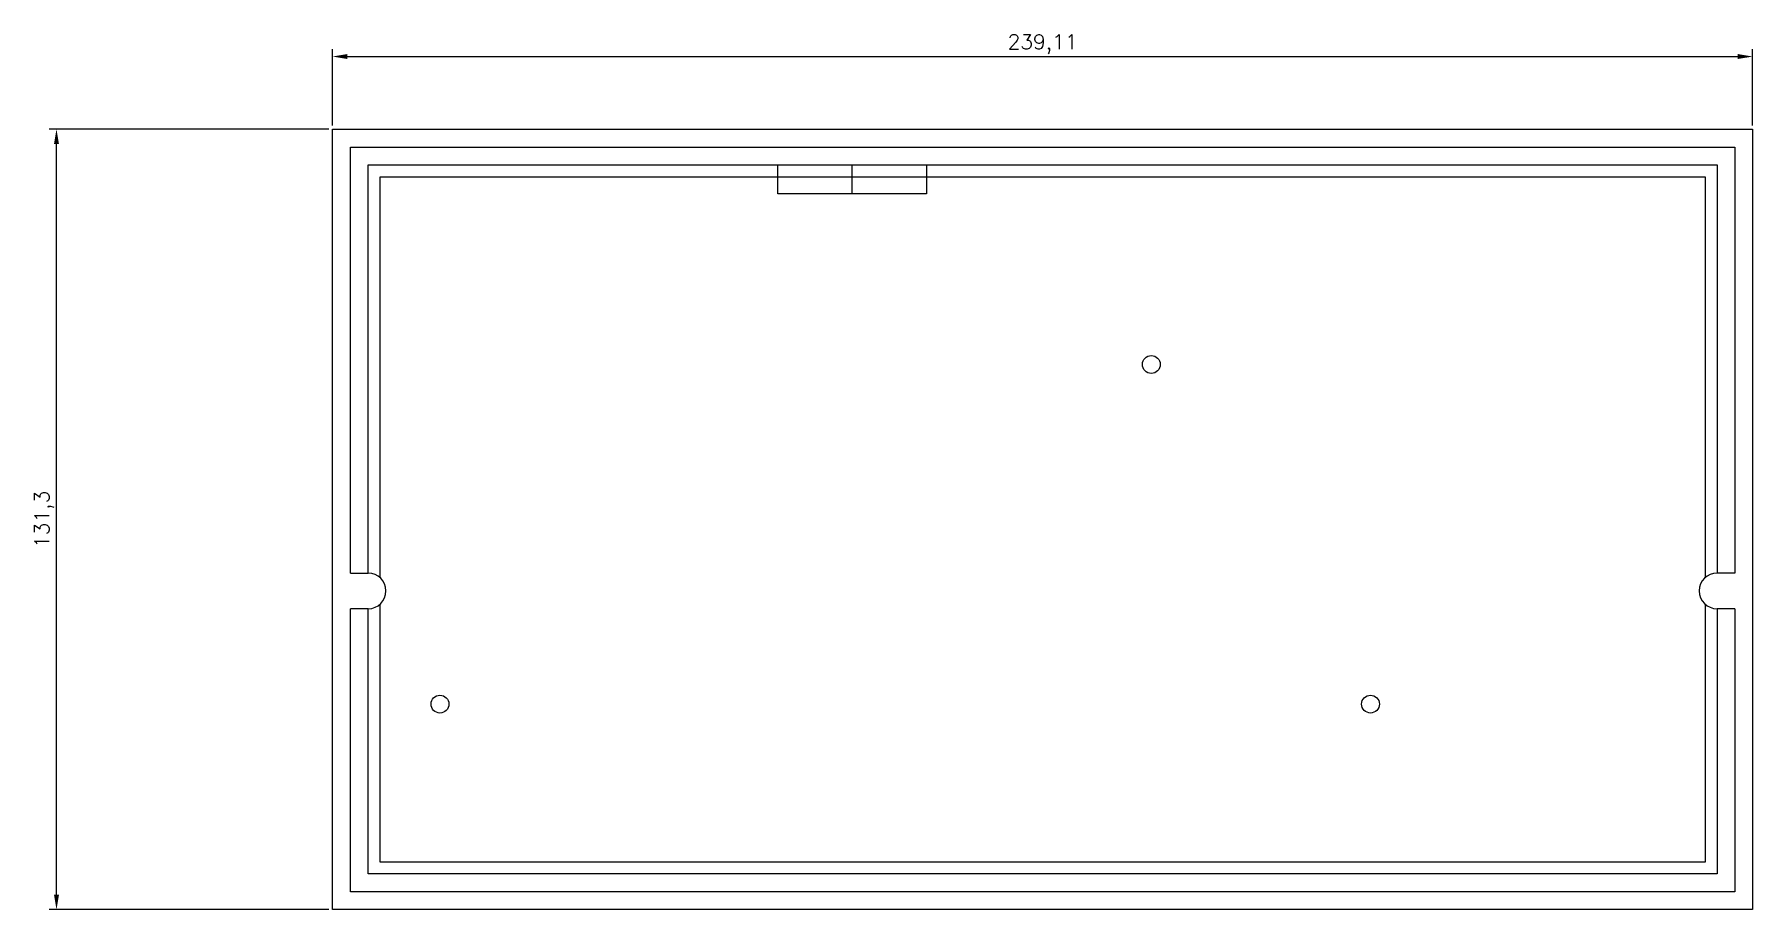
# Model space of a CAD drawing. Header units: millimetres. Extents: x 390 to 679, y 161 to 308.
import ezdxf

# ---------------------------------------------------------------- set-up
doc = ezdxf.new("R2010")
doc.units = ezdxf.units.MM
doc.styles.get("Standard").update_dxf_attribs({"font": 'txt', "bigfont": 'gbcbig.shx'})
doc.dimstyles.new('ISO-25', dxfattribs={"dimtxt": 2.5, "dimasz": 2.5, "dimexe": 1.25, "dimexo": 0.625, "dimtad": 1, "dimtxsty": 'Standard', "dimcen": 2.5, "dimadec": 0, "dimazin": 0, "dimtfac": 1, "dimtmove": 0, "dimatfit": 3, "dimfxl": 1, "dimarcsym": 0})

# ---------------------------------------------------------------- blocks, each defined once
blk = doc.blocks.new('*D2')
at = {"color": 0, "lineweight": -2, "transparency": 16777216}
for p, q in [((439.14, 292.54), (392.03, 292.54)), ((393.28, 163.74), (393.28, 290.04)), ((439.14, 161.24), (392.03, 161.24))]:
    blk.add_line(p, q, dxfattribs=at)
at = {"color": 0, "transparency": 16777216}
for points in [[(392.86, 290.04), (393.7, 290.04), (393.28, 292.54)], [(392.86, 163.74), (393.7, 163.74), (393.28, 161.24)]]:
    blk.add_solid(points, dxfattribs=at)
at = {"layer": 'Defpoints', "color": 0, "transparency": 16777216}
for p in [(393.28, 292.54), (439.76, 292.54), (439.76, 161.24)]:
    blk.add_point(p, dxfattribs=at)
at = {"color": 0, "transparency": 16777216, "insert": (391.2, 226.89), "char_height": 2.5, "attachment_point": 5, "rotation": 90}
blk.add_mtext('131,3', dxfattribs=at)
blk = doc.blocks.new('*D3')
at = {"color": 0, "lineweight": -2, "transparency": 16777216}
for p, q in [((439.76, 293.16), (439.76, 306.02)), ((442.26, 304.77), (676.38, 304.77)), ((678.88, 293.16), (678.88, 306.02))]:
    blk.add_line(p, q, dxfattribs=at)
at = {"color": 0, "transparency": 16777216}
for points in [[(442.26, 305.19), (442.26, 304.36), (439.76, 304.77)], [(676.38, 305.19), (676.38, 304.36), (678.88, 304.77)]]:
    blk.add_solid(points, dxfattribs=at)
at = {"layer": 'Defpoints', "color": 0, "transparency": 16777216}
for p in [(678.88, 304.77), (439.76, 292.54), (678.88, 292.53)]:
    blk.add_point(p, dxfattribs=at)
at = {"color": 0, "transparency": 16777216, "insert": (559.32, 306.86), "char_height": 2.5, "attachment_point": 5}
blk.add_mtext('239,11', dxfattribs=at)

msp = doc.modelspace()

# ---------------------------------------------------------------- linework, layer by layer
at = {"layer": 'Defpoints'}
for p, q in [((439.762, 161.236), (439.762, 292.536)), ((442.762, 217.861), (442.762, 289.536)), ((445.762, 217.861), (445.762, 286.536)), ((527.262, 281.686), (527.262, 286.536)), ((447.762, 217.097), (447.762, 284.536)), ((442.762, 164.236), (442.762, 211.861)), ((445.762, 167.236), (445.762, 211.861)), ((447.762, 169.236), (447.762, 212.625))]:
    msp.add_line(p, q, dxfattribs=at)
at = {"layer": 'Defpoints', "linetype": 'Continuous'}
for p, q in [((442.762, 217.861), (445.762, 217.861)), ((675.876, 217.861), (672.876, 217.861)), ((445.762, 211.861), (442.762, 211.861)), ((675.876, 211.861), (672.876, 211.861))]:
    msp.add_line(p, q, dxfattribs=at)
at = {"layer": 'Defpoints'}
for points in [[(439.762, 292.536), (678.876, 292.535)], [(678.876, 292.535), (678.876, 161.236), (439.762, 161.236)], [(442.762, 289.536), (675.876, 289.536)], [(675.876, 289.536), (675.876, 217.861)], [(445.762, 286.536), (672.876, 286.536)], [(672.876, 286.536), (672.876, 217.861)], [(447.762, 284.536), (670.876, 284.536)], [(670.876, 284.536), (670.876, 217.097)], [(675.876, 211.861), (675.876, 164.236), (442.762, 164.236)], [(672.876, 211.861), (672.876, 167.236), (445.762, 167.236)], [(670.876, 212.625), (670.876, 169.236), (447.762, 169.236)]]:
    msp.add_lwpolyline(points, dxfattribs=at)
msp.add_lwpolyline([(539.762, 286.536), (539.762, 281.686), (514.762, 281.686), (514.762, 286.536)], close=True, dxfattribs=at)
for centre in [(577.625, 252.961), (457.85, 195.812), (614.534, 195.812)]:
    msp.add_circle(centre, 1.5, dxfattribs=at)
at = {"layer": 'Defpoints', "linetype": 'Continuous'}
msp.add_arc((445.762, 214.861), 3, 270, 90, dxfattribs=at)
at = {"layer": 'Defpoints'}
msp.add_arc((672.876, 214.861), 3, 90, 270, dxfattribs=at)

# ---------------------------------------------------------------- dimensions: what is measured, and where the dimension line sits
dim = msp.add_linear_dim(base=(678.876, 304.774), p1=(439.762, 292.536), p2=(678.876, 292.535), dimstyle='ISO-25')
dim.commit()
dim.dimension.update_dxf_attribs({"geometry": '*D3', "text_midpoint": (559.319, 306.858)})
dim = msp.add_linear_dim(base=(393.279, 292.536), p1=(439.762, 161.236), p2=(439.762, 292.536), angle=90, dimstyle='ISO-25')
dim.commit()
dim.dimension.update_dxf_attribs({"geometry": '*D2', "text_midpoint": (391.196, 226.886)})

doc.saveas('drawing.dxf')
